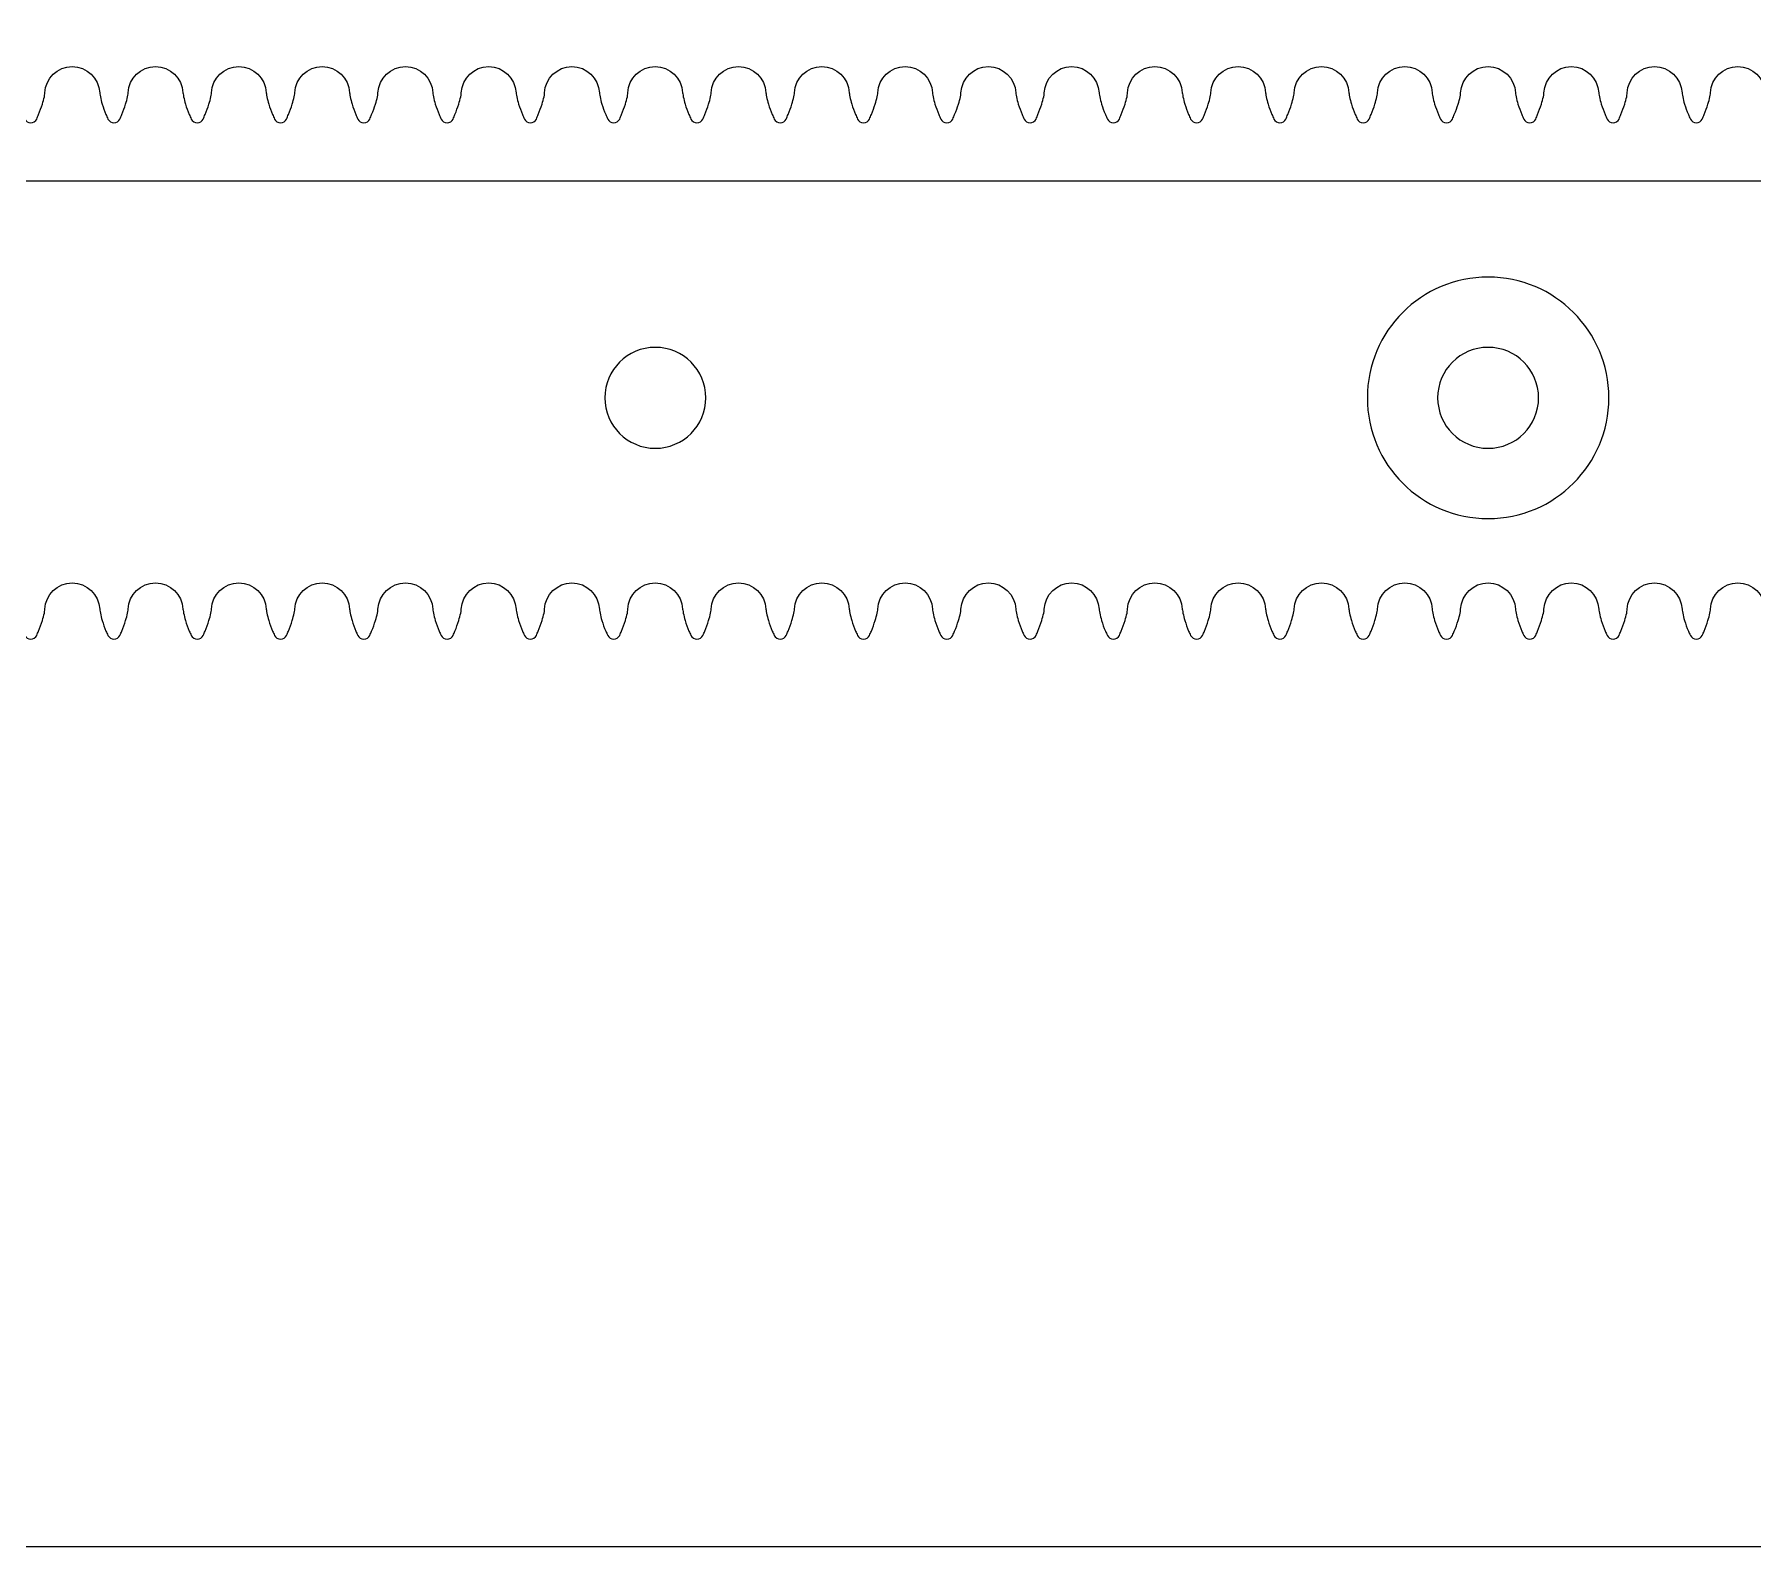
# Model space of a CAD drawing. Extents: x 283 to 2739, y 1003 to 5796.
# Drawn here: x 624.7 to 727.9, y 1003.3 to 1094.1 of the extents above; entities that cross this region are included whole.
import ezdxf

# ---------------------------------------------------------------- set-up
doc = ezdxf.new("R2010")
doc.units = 0
for name, color, linetype in [('4MM-2-2MM_POCKET', 1, 'CONTINUOUS'), ('4MM-3-CUTOUT', 7, 'CONTINUOUS'), ('4MM-4-0_4MM_CHAMFER', 8, 'CONTINUOUS'), ('SHEET_REF', 250, 'CONTINUOUS')]:
    doc.layers.add(name, color=color, linetype=linetype)

msp = doc.modelspace()

# ---------------------------------------------------------------- linework, layer by layer
at = {"layer": '4MM-2-2MM_POCKET', "extrusion": (0, 0, -1)}
msp.add_circle((-712.01, 1072.23), 7.25, dxfattribs=at)
at = {"layer": '4MM-3-CUTOUT'}
for points in [[(624.15, 1088.97, 0.646049), (624.87, 1088.97, 0.006676), (624.98, 1089.24, 0.025225), (625.21, 1089.87, 0.019019), (625.33, 1090.31, 0.025376), (625.36, 1090.49), (625.36, 1090.54, -0.957297), (628.65, 1090.54), (628.66, 1090.49, 0.01918), (628.69, 1090.31, 0.025116), (628.8, 1089.87, 0.023491), (629.03, 1089.24, 0.007108), (629.15, 1088.97, 0.646049), (629.87, 1088.97, 0.006676), (629.98, 1089.24, 0.025225), (630.21, 1089.87, 0.019019), (630.33, 1090.31, 0.025376), (630.36, 1090.49), (630.36, 1090.54, -0.957297), (633.65, 1090.54), (633.66, 1090.49, 0.01918), (633.69, 1090.31, 0.025116), (633.8, 1089.87, 0.023491), (634.03, 1089.24, 0.007108), (634.15, 1088.97, 0.646049), (634.87, 1088.97, 0.006676), (634.98, 1089.24, 0.025225), (635.21, 1089.87, 0.019019), (635.33, 1090.31, 0.025376), (635.36, 1090.49), (635.36, 1090.54, -0.957297), (638.65, 1090.54), (638.66, 1090.49, 0.01918), (638.69, 1090.31, 0.025116), (638.8, 1089.87, 0.023491), (639.03, 1089.24, 0.007108), (639.15, 1088.97, 0.646049), (639.87, 1088.97, 0.006676), (639.98, 1089.24, 0.025225), (640.21, 1089.87, 0.019019), (640.33, 1090.31, 0.025376), (640.36, 1090.49), (640.36, 1090.54, -0.957297), (643.65, 1090.54), (643.66, 1090.49, 0.01918), (643.69, 1090.31, 0.025116), (643.8, 1089.87, 0.023491), (644.03, 1089.24, 0.007108), (644.15, 1088.97, 0.646049), (644.87, 1088.97, 0.006676), (644.98, 1089.24, 0.025225), (645.21, 1089.87, 0.019019), (645.33, 1090.31, 0.025376), (645.36, 1090.49), (645.36, 1090.54, -0.957297), (648.65, 1090.54), (648.66, 1090.49, 0.01918), (648.69, 1090.31, 0.025116), (648.8, 1089.87, 0.023491), (649.03, 1089.24, 0.007108), (649.15, 1088.97, 0.646049), (649.87, 1088.97, 0.006676), (649.98, 1089.24, 0.025225), (650.21, 1089.87, 0.019019), (650.33, 1090.31, 0.025376), (650.36, 1090.49), (650.36, 1090.54, -0.957297), (653.65, 1090.54), (653.66, 1090.49, 0.01918), (653.69, 1090.31, 0.025116), (653.8, 1089.87, 0.023491), (654.03, 1089.24, 0.007108), (654.15, 1088.97, 0.646049), (654.87, 1088.97, 0.006676), (654.98, 1089.24, 0.025225), (655.21, 1089.87, 0.019019), (655.33, 1090.31, 0.025376), (655.36, 1090.49), (655.36, 1090.54, -0.957297), (658.65, 1090.54), (658.66, 1090.49, 0.01918), (658.69, 1090.31, 0.025116), (658.8, 1089.87, 0.023491), (659.03, 1089.24, 0.007108), (659.15, 1088.97, 0.646049), (659.87, 1088.97, 0.006676), (659.98, 1089.24, 0.025225), (660.21, 1089.87, 0.019019), (660.33, 1090.31, 0.025376), (660.36, 1090.49), (660.36, 1090.54, -0.957297), (663.65, 1090.54), (663.66, 1090.49, 0.01918), (663.69, 1090.31, 0.025116), (663.8, 1089.87, 0.023491), (664.03, 1089.24, 0.007108), (664.15, 1088.97, 0.646049), (664.87, 1088.97, 0.006676), (664.98, 1089.24, 0.025225), (665.21, 1089.87, 0.019019), (665.33, 1090.31, 0.025376), (665.36, 1090.49), (665.36, 1090.54, -0.957297), (668.65, 1090.54), (668.66, 1090.49, 0.01918), (668.69, 1090.31, 0.025116), (668.8, 1089.87, 0.023491), (669.03, 1089.24, 0.007108), (669.15, 1088.97, 0.646049), (669.87, 1088.97, 0.006676), (669.98, 1089.24, 0.025225), (670.21, 1089.87, 0.019019), (670.33, 1090.31, 0.025376), (670.36, 1090.49), (670.36, 1090.54, -0.957297), (673.65, 1090.54), (673.66, 1090.49, 0.01918), (673.69, 1090.31, 0.025116), (673.8, 1089.87, 0.023491), (674.03, 1089.24, 0.007108), (674.15, 1088.97, 0.646049), (674.87, 1088.97, 0.006676), (674.98, 1089.24, 0.025225), (675.21, 1089.87, 0.019019), (675.33, 1090.31, 0.025376), (675.36, 1090.49), (675.36, 1090.54, -0.957297), (678.65, 1090.54), (678.66, 1090.49, 0.01918), (678.69, 1090.31, 0.025116), (678.8, 1089.87, 0.023491), (679.03, 1089.24, 0.007108), (679.15, 1088.97, 0.646049), (679.87, 1088.97, 0.006676), (679.98, 1089.24, 0.025225), (680.21, 1089.87, 0.019019), (680.33, 1090.31, 0.025376), (680.36, 1090.49), (680.36, 1090.54, -0.957297), (683.65, 1090.54), (683.66, 1090.49, 0.01918), (683.69, 1090.31, 0.025116), (683.8, 1089.87, 0.023491), (684.03, 1089.24, 0.007108), (684.15, 1088.97, 0.646049), (684.87, 1088.97, 0.006676), (684.98, 1089.24, 0.025225), (685.21, 1089.87, 0.019019), (685.33, 1090.31, 0.025376), (685.36, 1090.49), (685.36, 1090.54, -0.957297), (688.65, 1090.54), (688.66, 1090.49, 0.01918), (688.69, 1090.31, 0.025116), (688.8, 1089.87, 0.023491), (689.03, 1089.24, 0.007108), (689.15, 1088.97, 0.646049), (689.87, 1088.97, 0.006676), (689.98, 1089.24, 0.025225), (690.21, 1089.87, 0.019019), (690.33, 1090.31, 0.025376), (690.36, 1090.49), (690.36, 1090.54, -0.957297), (693.65, 1090.54), (693.66, 1090.49, 0.01918), (693.69, 1090.31, 0.025116), (693.8, 1089.87, 0.023491), (694.03, 1089.24, 0.007108), (694.15, 1088.97, 0.646049), (694.87, 1088.97, 0.006676), (694.98, 1089.24, 0.025225), (695.21, 1089.87, 0.019019), (695.33, 1090.31, 0.025376), (695.36, 1090.49), (695.36, 1090.54, -0.957297), (698.65, 1090.54), (698.66, 1090.49, 0.01918), (698.69, 1090.31, 0.025116), (698.8, 1089.87, 0.023491), (699.03, 1089.24, 0.007108), (699.15, 1088.97, 0.646049), (699.87, 1088.97, 0.006676), (699.98, 1089.24, 0.025225), (700.21, 1089.87, 0.019019), (700.33, 1090.31, 0.025376), (700.36, 1090.49), (700.36, 1090.54, -0.957297), (703.65, 1090.54), (703.66, 1090.49, 0.01918), (703.69, 1090.31, 0.025116), (703.8, 1089.87, 0.023491), (704.03, 1089.24, 0.007108), (704.15, 1088.97, 0.646049), (704.87, 1088.97, 0.006676), (704.98, 1089.24, 0.025225), (705.21, 1089.87, 0.019019), (705.33, 1090.31, 0.025376), (705.36, 1090.49), (705.36, 1090.54, -0.957297), (708.65, 1090.54), (708.66, 1090.49, 0.01918), (708.69, 1090.31, 0.025116), (708.8, 1089.87, 0.023491), (709.03, 1089.24, 0.007108), (709.15, 1088.97, 0.646049), (709.87, 1088.97, 0.006676), (709.98, 1089.24, 0.025225), (710.21, 1089.87, 0.019019), (710.33, 1090.31, 0.025376), (710.36, 1090.49), (710.36, 1090.54, -0.957297), (713.65, 1090.54), (713.66, 1090.49, 0.01918), (713.69, 1090.31, 0.025116), (713.8, 1089.87, 0.023491), (714.03, 1089.24, 0.007108), (714.15, 1088.97, 0.646049), (714.87, 1088.97, 0.006676), (714.98, 1089.24, 0.025225), (715.21, 1089.87, 0.019019), (715.33, 1090.31, 0.025376), (715.36, 1090.49), (715.36, 1090.54, -0.957297), (718.65, 1090.54), (718.66, 1090.49, 0.01918), (718.69, 1090.31, 0.025116), (718.8, 1089.87, 0.023491), (719.03, 1089.24, 0.007108), (719.15, 1088.97, 0.646049), (719.87, 1088.97, 0.006676), (719.98, 1089.24, 0.025225), (720.21, 1089.87, 0.019019), (720.33, 1090.31, 0.025376), (720.36, 1090.49), (720.36, 1090.54, -0.957297), (723.65, 1090.54), (723.66, 1090.49, 0.01918), (723.69, 1090.31, 0.025116), (723.8, 1089.87, 0.023491), (724.03, 1089.24, 0.007108), (724.15, 1088.97, 0.646049), (724.87, 1088.97, 0.006676), (724.98, 1089.24, 0.025225), (725.21, 1089.87, 0.019019), (725.33, 1090.31, 0.025376), (725.36, 1090.49), (725.36, 1090.54, -0.957297), (728.65, 1090.54)], [(1011.01, 1085.23), (313.01, 1085.23, 0.414214)], [(624.15, 1057.97, 0.646049), (624.87, 1057.97, 0.006676), (624.98, 1058.23, 0.025225), (625.21, 1058.87, 0.019019), (625.33, 1059.31, 0.025376), (625.36, 1059.49), (625.36, 1059.54, -0.957297), (628.65, 1059.54), (628.66, 1059.49, 0.01918), (628.69, 1059.31, 0.025116), (628.8, 1058.87, 0.023491), (629.03, 1058.23, 0.007108), (629.15, 1057.97, 0.646049), (629.87, 1057.97, 0.006676), (629.98, 1058.23, 0.025225), (630.21, 1058.87, 0.019019), (630.33, 1059.31, 0.025376), (630.36, 1059.49), (630.36, 1059.54, -0.957297), (633.65, 1059.54), (633.66, 1059.49, 0.01918), (633.69, 1059.31, 0.025116), (633.8, 1058.87, 0.023491), (634.03, 1058.23, 0.007108), (634.15, 1057.97, 0.646049), (634.87, 1057.97, 0.006676), (634.98, 1058.23, 0.025225), (635.21, 1058.87, 0.019019), (635.33, 1059.31, 0.025376), (635.36, 1059.49), (635.36, 1059.54, -0.957297), (638.65, 1059.54), (638.66, 1059.49, 0.01918), (638.69, 1059.31, 0.025116), (638.8, 1058.87, 0.023491), (639.03, 1058.23, 0.007108), (639.15, 1057.97, 0.646049), (639.87, 1057.97, 0.006676), (639.98, 1058.23, 0.025225), (640.21, 1058.87, 0.019019), (640.33, 1059.31, 0.025376), (640.36, 1059.49), (640.36, 1059.54, -0.957297), (643.65, 1059.54), (643.66, 1059.49, 0.01918), (643.69, 1059.31, 0.025116), (643.8, 1058.87, 0.023491), (644.03, 1058.23, 0.007108), (644.15, 1057.97, 0.646049), (644.87, 1057.97, 0.006676), (644.98, 1058.23, 0.025225), (645.21, 1058.87, 0.019019), (645.33, 1059.31, 0.025376), (645.36, 1059.49), (645.36, 1059.54, -0.957297), (648.65, 1059.54), (648.66, 1059.49, 0.01918), (648.69, 1059.31, 0.025116), (648.8, 1058.87, 0.023491), (649.03, 1058.23, 0.007108), (649.15, 1057.97, 0.646049), (649.87, 1057.97, 0.006676), (649.98, 1058.23, 0.025225), (650.21, 1058.87, 0.019019), (650.33, 1059.31, 0.025376), (650.36, 1059.49), (650.36, 1059.54, -0.957297), (653.65, 1059.54), (653.66, 1059.49, 0.01918), (653.69, 1059.31, 0.025116), (653.8, 1058.87, 0.023491), (654.03, 1058.23, 0.007108), (654.15, 1057.97, 0.646049), (654.87, 1057.97, 0.006676), (654.98, 1058.23, 0.025225), (655.21, 1058.87, 0.019019), (655.33, 1059.31, 0.025376), (655.36, 1059.49), (655.36, 1059.54, -0.957297), (658.65, 1059.54), (658.66, 1059.49, 0.01918), (658.69, 1059.31, 0.025116), (658.8, 1058.87, 0.023491), (659.03, 1058.23, 0.007108), (659.15, 1057.97, 0.646049), (659.87, 1057.97, 0.006676), (659.98, 1058.23, 0.025225), (660.21, 1058.87, 0.019019), (660.33, 1059.31, 0.025376), (660.36, 1059.49), (660.36, 1059.54, -0.957297), (663.65, 1059.54), (663.66, 1059.49, 0.01918), (663.69, 1059.31, 0.025116), (663.8, 1058.87, 0.023491), (664.03, 1058.23, 0.007108), (664.15, 1057.97, 0.646049), (664.87, 1057.97, 0.006676), (664.98, 1058.23, 0.025225), (665.21, 1058.87, 0.019019), (665.33, 1059.31, 0.025376), (665.36, 1059.49), (665.36, 1059.54, -0.957297), (668.65, 1059.54), (668.66, 1059.49, 0.01918), (668.69, 1059.31, 0.025116), (668.8, 1058.87, 0.023491), (669.03, 1058.23, 0.007108), (669.15, 1057.97, 0.646049), (669.87, 1057.97, 0.006676), (669.98, 1058.23, 0.025225), (670.21, 1058.87, 0.019019), (670.33, 1059.31, 0.025376), (670.36, 1059.49), (670.36, 1059.54, -0.957297), (673.65, 1059.54), (673.66, 1059.49, 0.01918), (673.69, 1059.31, 0.025116), (673.8, 1058.87, 0.023491), (674.03, 1058.23, 0.007108), (674.15, 1057.97, 0.646049), (674.87, 1057.97, 0.006676), (674.98, 1058.23, 0.025225), (675.21, 1058.87, 0.019019), (675.33, 1059.31, 0.025376), (675.36, 1059.49), (675.36, 1059.54, -0.957297), (678.65, 1059.54), (678.66, 1059.49, 0.01918), (678.69, 1059.31, 0.025116), (678.8, 1058.87, 0.023491), (679.03, 1058.23, 0.007108), (679.15, 1057.97, 0.646049), (679.87, 1057.97, 0.006676), (679.98, 1058.23, 0.025225), (680.21, 1058.87, 0.019019), (680.33, 1059.31, 0.025376), (680.36, 1059.49), (680.36, 1059.54, -0.957297), (683.65, 1059.54), (683.66, 1059.49, 0.01918), (683.69, 1059.31, 0.025116), (683.8, 1058.87, 0.023491), (684.03, 1058.23, 0.007108), (684.15, 1057.97, 0.646049), (684.87, 1057.97, 0.006676), (684.98, 1058.23, 0.025225), (685.21, 1058.87, 0.019019), (685.33, 1059.31, 0.025376), (685.36, 1059.49), (685.36, 1059.54, -0.957297), (688.65, 1059.54), (688.66, 1059.49, 0.01918), (688.69, 1059.31, 0.025116), (688.8, 1058.87, 0.023491), (689.03, 1058.23, 0.007108), (689.15, 1057.97, 0.646049), (689.87, 1057.97, 0.006676), (689.98, 1058.23, 0.025225), (690.21, 1058.87, 0.019019), (690.33, 1059.31, 0.025376), (690.36, 1059.49), (690.36, 1059.54, -0.957297), (693.65, 1059.54), (693.66, 1059.49, 0.01918), (693.69, 1059.31, 0.025116), (693.8, 1058.87, 0.023491), (694.03, 1058.23, 0.007108), (694.15, 1057.97, 0.646049), (694.87, 1057.97, 0.006676), (694.98, 1058.23, 0.025225), (695.21, 1058.87, 0.019019), (695.33, 1059.31, 0.025376), (695.36, 1059.49), (695.36, 1059.54, -0.957297), (698.65, 1059.54), (698.66, 1059.49, 0.01918), (698.69, 1059.31, 0.025116), (698.8, 1058.87, 0.023491), (699.03, 1058.23, 0.007108), (699.15, 1057.97, 0.646049), (699.87, 1057.97, 0.006676), (699.98, 1058.23, 0.025225), (700.21, 1058.87, 0.019019), (700.33, 1059.31, 0.025376), (700.36, 1059.49), (700.36, 1059.54, -0.957297), (703.65, 1059.54), (703.66, 1059.49, 0.01918), (703.69, 1059.31, 0.025116), (703.8, 1058.87, 0.023491), (704.03, 1058.23, 0.007108), (704.15, 1057.97, 0.646049), (704.87, 1057.97, 0.006676), (704.98, 1058.23, 0.025225), (705.21, 1058.87, 0.019019), (705.33, 1059.31, 0.025376), (705.36, 1059.49), (705.36, 1059.54, -0.957297), (708.65, 1059.54), (708.66, 1059.49, 0.01918), (708.69, 1059.31, 0.025116), (708.8, 1058.87, 0.023491), (709.03, 1058.23, 0.007108), (709.15, 1057.97, 0.646049), (709.87, 1057.97, 0.006676), (709.98, 1058.23, 0.025225), (710.21, 1058.87, 0.019019), (710.33, 1059.31, 0.025376), (710.36, 1059.49), (710.36, 1059.54, -0.957297), (713.65, 1059.54), (713.66, 1059.49, 0.01918), (713.69, 1059.31, 0.025116), (713.8, 1058.87, 0.023491), (714.03, 1058.23, 0.007108), (714.15, 1057.97, 0.646049), (714.87, 1057.97, 0.006676), (714.98, 1058.23, 0.025225), (715.21, 1058.87, 0.019019), (715.33, 1059.31, 0.025376), (715.36, 1059.49), (715.36, 1059.54, -0.957297), (718.65, 1059.54), (718.66, 1059.49, 0.01918), (718.69, 1059.31, 0.025116), (718.8, 1058.87, 0.023491), (719.03, 1058.23, 0.007108), (719.15, 1057.97, 0.646049), (719.87, 1057.97, 0.006676), (719.98, 1058.23, 0.025225), (720.21, 1058.87, 0.019019), (720.33, 1059.31, 0.025376), (720.36, 1059.49), (720.36, 1059.54, -0.957297), (723.65, 1059.54), (723.66, 1059.49, 0.01918), (723.69, 1059.31, 0.025116), (723.8, 1058.87, 0.023491), (724.03, 1058.23, 0.007108), (724.15, 1057.97, 0.646049), (724.87, 1057.97, 0.006676), (724.98, 1058.23, 0.025225), (725.21, 1058.87, 0.019019), (725.33, 1059.31, 0.025376), (725.36, 1059.49), (725.36, 1059.54, -0.957297), (728.65, 1059.54)]]:
    msp.add_lwpolyline(points, format="xyb", dxfattribs=at)
at = {"layer": '4MM-3-CUTOUT', "extrusion": (0, 0, -1)}
for centre in [(-662.01, 1072.23), (-712.01, 1072.23)]:
    msp.add_circle(centre, 3.03, dxfattribs=at)
at = {"layer": '4MM-4-0_4MM_CHAMFER'}
for points in [[(624.15, 1088.97, 0.646049), (624.87, 1088.97, 0.006676), (624.98, 1089.24, 0.025225), (625.21, 1089.87, 0.019019), (625.33, 1090.31, 0.025376), (625.36, 1090.49), (625.36, 1090.54, -0.957297), (628.65, 1090.54), (628.66, 1090.49, 0.01918), (628.69, 1090.31, 0.025116), (628.8, 1089.87, 0.023491), (629.03, 1089.24, 0.007108), (629.15, 1088.97, 0.646049), (629.87, 1088.97, 0.006676), (629.98, 1089.24, 0.025225), (630.21, 1089.87, 0.019019), (630.33, 1090.31, 0.025376), (630.36, 1090.49), (630.36, 1090.54, -0.957297), (633.65, 1090.54), (633.66, 1090.49, 0.01918), (633.69, 1090.31, 0.025116), (633.8, 1089.87, 0.023491), (634.03, 1089.24, 0.007108), (634.15, 1088.97, 0.646049), (634.87, 1088.97, 0.006676), (634.98, 1089.24, 0.025225), (635.21, 1089.87, 0.019019), (635.33, 1090.31, 0.025376), (635.36, 1090.49), (635.36, 1090.54, -0.957297), (638.65, 1090.54), (638.66, 1090.49, 0.01918), (638.69, 1090.31, 0.025116), (638.8, 1089.87, 0.023491), (639.03, 1089.24, 0.007108), (639.15, 1088.97, 0.646049), (639.87, 1088.97, 0.006676), (639.98, 1089.24, 0.025225), (640.21, 1089.87, 0.019019), (640.33, 1090.31, 0.025376), (640.36, 1090.49), (640.36, 1090.54, -0.957297), (643.65, 1090.54), (643.66, 1090.49, 0.01918), (643.69, 1090.31, 0.025116), (643.8, 1089.87, 0.023491), (644.03, 1089.24, 0.007108), (644.15, 1088.97, 0.646049), (644.87, 1088.97, 0.006676), (644.98, 1089.24, 0.025225), (645.21, 1089.87, 0.019019), (645.33, 1090.31, 0.025376), (645.36, 1090.49), (645.36, 1090.54, -0.957297), (648.65, 1090.54), (648.66, 1090.49, 0.01918), (648.69, 1090.31, 0.025116), (648.8, 1089.87, 0.023491), (649.03, 1089.24, 0.007108), (649.15, 1088.97, 0.646049), (649.87, 1088.97, 0.006676), (649.98, 1089.24, 0.025225), (650.21, 1089.87, 0.019019), (650.33, 1090.31, 0.025376), (650.36, 1090.49), (650.36, 1090.54, -0.957297), (653.65, 1090.54), (653.66, 1090.49, 0.01918), (653.69, 1090.31, 0.025116), (653.8, 1089.87, 0.023491), (654.03, 1089.24, 0.007108), (654.15, 1088.97, 0.646049), (654.87, 1088.97, 0.006676), (654.98, 1089.24, 0.025225), (655.21, 1089.87, 0.019019), (655.33, 1090.31, 0.025376), (655.36, 1090.49), (655.36, 1090.54, -0.957297), (658.65, 1090.54), (658.66, 1090.49, 0.01918), (658.69, 1090.31, 0.025116), (658.8, 1089.87, 0.023491), (659.03, 1089.24, 0.007108), (659.15, 1088.97, 0.646049), (659.87, 1088.97, 0.006676), (659.98, 1089.24, 0.025225), (660.21, 1089.87, 0.019019), (660.33, 1090.31, 0.025376), (660.36, 1090.49), (660.36, 1090.54, -0.957297), (663.65, 1090.54), (663.66, 1090.49, 0.01918), (663.69, 1090.31, 0.025116), (663.8, 1089.87, 0.023491), (664.03, 1089.24, 0.007108), (664.15, 1088.97, 0.646049), (664.87, 1088.97, 0.006676), (664.98, 1089.24, 0.025225), (665.21, 1089.87, 0.019019), (665.33, 1090.31, 0.025376), (665.36, 1090.49), (665.36, 1090.54, -0.957297), (668.65, 1090.54), (668.66, 1090.49, 0.01918), (668.69, 1090.31, 0.025116), (668.8, 1089.87, 0.023491), (669.03, 1089.24, 0.007108), (669.15, 1088.97, 0.646049), (669.87, 1088.97, 0.006676), (669.98, 1089.24, 0.025225), (670.21, 1089.87, 0.019019), (670.33, 1090.31, 0.025376), (670.36, 1090.49), (670.36, 1090.54, -0.957297), (673.65, 1090.54), (673.66, 1090.49, 0.01918), (673.69, 1090.31, 0.025116), (673.8, 1089.87, 0.023491), (674.03, 1089.24, 0.007108), (674.15, 1088.97, 0.646049), (674.87, 1088.97, 0.006676), (674.98, 1089.24, 0.025225), (675.21, 1089.87, 0.019019), (675.33, 1090.31, 0.025376), (675.36, 1090.49), (675.36, 1090.54, -0.957297), (678.65, 1090.54), (678.66, 1090.49, 0.01918), (678.69, 1090.31, 0.025116), (678.8, 1089.87, 0.023491), (679.03, 1089.24, 0.007108), (679.15, 1088.97, 0.646049), (679.87, 1088.97, 0.006676), (679.98, 1089.24, 0.025225), (680.21, 1089.87, 0.019019), (680.33, 1090.31, 0.025376), (680.36, 1090.49), (680.36, 1090.54, -0.957297), (683.65, 1090.54), (683.66, 1090.49, 0.01918), (683.69, 1090.31, 0.025116), (683.8, 1089.87, 0.023491), (684.03, 1089.24, 0.007108), (684.15, 1088.97, 0.646049), (684.87, 1088.97, 0.006676), (684.98, 1089.24, 0.025225), (685.21, 1089.87, 0.019019), (685.33, 1090.31, 0.025376), (685.36, 1090.49), (685.36, 1090.54, -0.957297), (688.65, 1090.54), (688.66, 1090.49, 0.01918), (688.69, 1090.31, 0.025116), (688.8, 1089.87, 0.023491), (689.03, 1089.24, 0.007108), (689.15, 1088.97, 0.646049), (689.87, 1088.97, 0.006676), (689.98, 1089.24, 0.025225), (690.21, 1089.87, 0.019019), (690.33, 1090.31, 0.025376), (690.36, 1090.49), (690.36, 1090.54, -0.957297), (693.65, 1090.54), (693.66, 1090.49, 0.01918), (693.69, 1090.31, 0.025116), (693.8, 1089.87, 0.023491), (694.03, 1089.24, 0.007108), (694.15, 1088.97, 0.646049), (694.87, 1088.97, 0.006676), (694.98, 1089.24, 0.025225), (695.21, 1089.87, 0.019019), (695.33, 1090.31, 0.025376), (695.36, 1090.49), (695.36, 1090.54, -0.957297), (698.65, 1090.54), (698.66, 1090.49, 0.01918), (698.69, 1090.31, 0.025116), (698.8, 1089.87, 0.023491), (699.03, 1089.24, 0.007108), (699.15, 1088.97, 0.646049), (699.87, 1088.97, 0.006676), (699.98, 1089.24, 0.025225), (700.21, 1089.87, 0.019019), (700.33, 1090.31, 0.025376), (700.36, 1090.49), (700.36, 1090.54, -0.957297), (703.65, 1090.54), (703.66, 1090.49, 0.01918), (703.69, 1090.31, 0.025116), (703.8, 1089.87, 0.023491), (704.03, 1089.24, 0.007108), (704.15, 1088.97, 0.646049), (704.87, 1088.97, 0.006676), (704.98, 1089.24, 0.025225), (705.21, 1089.87, 0.019019), (705.33, 1090.31, 0.025376), (705.36, 1090.49), (705.36, 1090.54, -0.957297), (708.65, 1090.54), (708.66, 1090.49, 0.01918), (708.69, 1090.31, 0.025116), (708.8, 1089.87, 0.023491), (709.03, 1089.24, 0.007108), (709.15, 1088.97, 0.646049), (709.87, 1088.97, 0.006676), (709.98, 1089.24, 0.025225), (710.21, 1089.87, 0.019019), (710.33, 1090.31, 0.025376), (710.36, 1090.49), (710.36, 1090.54, -0.957297), (713.65, 1090.54), (713.66, 1090.49, 0.01918), (713.69, 1090.31, 0.025116), (713.8, 1089.87, 0.023491), (714.03, 1089.24, 0.007108), (714.15, 1088.97, 0.646049), (714.87, 1088.97, 0.006676), (714.98, 1089.24, 0.025225), (715.21, 1089.87, 0.019019), (715.33, 1090.31, 0.025376), (715.36, 1090.49), (715.36, 1090.54, -0.957297), (718.65, 1090.54), (718.66, 1090.49, 0.01918), (718.69, 1090.31, 0.025116), (718.8, 1089.87, 0.023491), (719.03, 1089.24, 0.007108), (719.15, 1088.97, 0.646049), (719.87, 1088.97, 0.006676), (719.98, 1089.24, 0.025225), (720.21, 1089.87, 0.019019), (720.33, 1090.31, 0.025376), (720.36, 1090.49), (720.36, 1090.54, -0.957297), (723.65, 1090.54), (723.66, 1090.49, 0.01918), (723.69, 1090.31, 0.025116), (723.8, 1089.87, 0.023491), (724.03, 1089.24, 0.007108), (724.15, 1088.97, 0.646049), (724.87, 1088.97, 0.006676), (724.98, 1089.24, 0.025225), (725.21, 1089.87, 0.019019), (725.33, 1090.31, 0.025376), (725.36, 1090.49), (725.36, 1090.54, -0.957297), (728.65, 1090.54)], [(1011.01, 1085.23), (313.01, 1085.23, 0.414214)], [(624.15, 1057.97, 0.646049), (624.87, 1057.97, 0.006676), (624.98, 1058.23, 0.025225), (625.21, 1058.87, 0.019019), (625.33, 1059.31, 0.025376), (625.36, 1059.49), (625.36, 1059.54, -0.957297), (628.65, 1059.54), (628.66, 1059.49, 0.01918), (628.69, 1059.31, 0.025116), (628.8, 1058.87, 0.023491), (629.03, 1058.23, 0.007108), (629.15, 1057.97, 0.646049), (629.87, 1057.97, 0.006676), (629.98, 1058.23, 0.025225), (630.21, 1058.87, 0.019019), (630.33, 1059.31, 0.025376), (630.36, 1059.49), (630.36, 1059.54, -0.957297), (633.65, 1059.54), (633.66, 1059.49, 0.01918), (633.69, 1059.31, 0.025116), (633.8, 1058.87, 0.023491), (634.03, 1058.23, 0.007108), (634.15, 1057.97, 0.646049), (634.87, 1057.97, 0.006676), (634.98, 1058.23, 0.025225), (635.21, 1058.87, 0.019019), (635.33, 1059.31, 0.025376), (635.36, 1059.49), (635.36, 1059.54, -0.957297), (638.65, 1059.54), (638.66, 1059.49, 0.01918), (638.69, 1059.31, 0.025116), (638.8, 1058.87, 0.023491), (639.03, 1058.23, 0.007108), (639.15, 1057.97, 0.646049), (639.87, 1057.97, 0.006676), (639.98, 1058.23, 0.025225), (640.21, 1058.87, 0.019019), (640.33, 1059.31, 0.025376), (640.36, 1059.49), (640.36, 1059.54, -0.957297), (643.65, 1059.54), (643.66, 1059.49, 0.01918), (643.69, 1059.31, 0.025116), (643.8, 1058.87, 0.023491), (644.03, 1058.23, 0.007108), (644.15, 1057.97, 0.646049), (644.87, 1057.97, 0.006676), (644.98, 1058.23, 0.025225), (645.21, 1058.87, 0.019019), (645.33, 1059.31, 0.025376), (645.36, 1059.49), (645.36, 1059.54, -0.957297), (648.65, 1059.54), (648.66, 1059.49, 0.01918), (648.69, 1059.31, 0.025116), (648.8, 1058.87, 0.023491), (649.03, 1058.23, 0.007108), (649.15, 1057.97, 0.646049), (649.87, 1057.97, 0.006676), (649.98, 1058.23, 0.025225), (650.21, 1058.87, 0.019019), (650.33, 1059.31, 0.025376), (650.36, 1059.49), (650.36, 1059.54, -0.957297), (653.65, 1059.54), (653.66, 1059.49, 0.01918), (653.69, 1059.31, 0.025116), (653.8, 1058.87, 0.023491), (654.03, 1058.23, 0.007108), (654.15, 1057.97, 0.646049), (654.87, 1057.97, 0.006676), (654.98, 1058.23, 0.025225), (655.21, 1058.87, 0.019019), (655.33, 1059.31, 0.025376), (655.36, 1059.49), (655.36, 1059.54, -0.957297), (658.65, 1059.54), (658.66, 1059.49, 0.01918), (658.69, 1059.31, 0.025116), (658.8, 1058.87, 0.023491), (659.03, 1058.23, 0.007108), (659.15, 1057.97, 0.646049), (659.87, 1057.97, 0.006676), (659.98, 1058.23, 0.025225), (660.21, 1058.87, 0.019019), (660.33, 1059.31, 0.025376), (660.36, 1059.49), (660.36, 1059.54, -0.957297), (663.65, 1059.54), (663.66, 1059.49, 0.01918), (663.69, 1059.31, 0.025116), (663.8, 1058.87, 0.023491), (664.03, 1058.23, 0.007108), (664.15, 1057.97, 0.646049), (664.87, 1057.97, 0.006676), (664.98, 1058.23, 0.025225), (665.21, 1058.87, 0.019019), (665.33, 1059.31, 0.025376), (665.36, 1059.49), (665.36, 1059.54, -0.957297), (668.65, 1059.54), (668.66, 1059.49, 0.01918), (668.69, 1059.31, 0.025116), (668.8, 1058.87, 0.023491), (669.03, 1058.23, 0.007108), (669.15, 1057.97, 0.646049), (669.87, 1057.97, 0.006676), (669.98, 1058.23, 0.025225), (670.21, 1058.87, 0.019019), (670.33, 1059.31, 0.025376), (670.36, 1059.49), (670.36, 1059.54, -0.957297), (673.65, 1059.54), (673.66, 1059.49, 0.01918), (673.69, 1059.31, 0.025116), (673.8, 1058.87, 0.023491), (674.03, 1058.23, 0.007108), (674.15, 1057.97, 0.646049), (674.87, 1057.97, 0.006676), (674.98, 1058.23, 0.025225), (675.21, 1058.87, 0.019019), (675.33, 1059.31, 0.025376), (675.36, 1059.49), (675.36, 1059.54, -0.957297), (678.65, 1059.54), (678.66, 1059.49, 0.01918), (678.69, 1059.31, 0.025116), (678.8, 1058.87, 0.023491), (679.03, 1058.23, 0.007108), (679.15, 1057.97, 0.646049), (679.87, 1057.97, 0.006676), (679.98, 1058.23, 0.025225), (680.21, 1058.87, 0.019019), (680.33, 1059.31, 0.025376), (680.36, 1059.49), (680.36, 1059.54, -0.957297), (683.65, 1059.54), (683.66, 1059.49, 0.01918), (683.69, 1059.31, 0.025116), (683.8, 1058.87, 0.023491), (684.03, 1058.23, 0.007108), (684.15, 1057.97, 0.646049), (684.87, 1057.97, 0.006676), (684.98, 1058.23, 0.025225), (685.21, 1058.87, 0.019019), (685.33, 1059.31, 0.025376), (685.36, 1059.49), (685.36, 1059.54, -0.957297), (688.65, 1059.54), (688.66, 1059.49, 0.01918), (688.69, 1059.31, 0.025116), (688.8, 1058.87, 0.023491), (689.03, 1058.23, 0.007108), (689.15, 1057.97, 0.646049), (689.87, 1057.97, 0.006676), (689.98, 1058.23, 0.025225), (690.21, 1058.87, 0.019019), (690.33, 1059.31, 0.025376), (690.36, 1059.49), (690.36, 1059.54, -0.957297), (693.65, 1059.54), (693.66, 1059.49, 0.01918), (693.69, 1059.31, 0.025116), (693.8, 1058.87, 0.023491), (694.03, 1058.23, 0.007108), (694.15, 1057.97, 0.646049), (694.87, 1057.97, 0.006676), (694.98, 1058.23, 0.025225), (695.21, 1058.87, 0.019019), (695.33, 1059.31, 0.025376), (695.36, 1059.49), (695.36, 1059.54, -0.957297), (698.65, 1059.54), (698.66, 1059.49, 0.01918), (698.69, 1059.31, 0.025116), (698.8, 1058.87, 0.023491), (699.03, 1058.23, 0.007108), (699.15, 1057.97, 0.646049), (699.87, 1057.97, 0.006676), (699.98, 1058.23, 0.025225), (700.21, 1058.87, 0.019019), (700.33, 1059.31, 0.025376), (700.36, 1059.49), (700.36, 1059.54, -0.957297), (703.65, 1059.54), (703.66, 1059.49, 0.01918), (703.69, 1059.31, 0.025116), (703.8, 1058.87, 0.023491), (704.03, 1058.23, 0.007108), (704.15, 1057.97, 0.646049), (704.87, 1057.97, 0.006676), (704.98, 1058.23, 0.025225), (705.21, 1058.87, 0.019019), (705.33, 1059.31, 0.025376), (705.36, 1059.49), (705.36, 1059.54, -0.957297), (708.65, 1059.54), (708.66, 1059.49, 0.01918), (708.69, 1059.31, 0.025116), (708.8, 1058.87, 0.023491), (709.03, 1058.23, 0.007108), (709.15, 1057.97, 0.646049), (709.87, 1057.97, 0.006676), (709.98, 1058.23, 0.025225), (710.21, 1058.87, 0.019019), (710.33, 1059.31, 0.025376), (710.36, 1059.49), (710.36, 1059.54, -0.957297), (713.65, 1059.54), (713.66, 1059.49, 0.01918), (713.69, 1059.31, 0.025116), (713.8, 1058.87, 0.023491), (714.03, 1058.23, 0.007108), (714.15, 1057.97, 0.646049), (714.87, 1057.97, 0.006676), (714.98, 1058.23, 0.025225), (715.21, 1058.87, 0.019019), (715.33, 1059.31, 0.025376), (715.36, 1059.49), (715.36, 1059.54, -0.957297), (718.65, 1059.54), (718.66, 1059.49, 0.01918), (718.69, 1059.31, 0.025116), (718.8, 1058.87, 0.023491), (719.03, 1058.23, 0.007108), (719.15, 1057.97, 0.646049), (719.87, 1057.97, 0.006676), (719.98, 1058.23, 0.025225), (720.21, 1058.87, 0.019019), (720.33, 1059.31, 0.025376), (720.36, 1059.49), (720.36, 1059.54, -0.957297), (723.65, 1059.54), (723.66, 1059.49, 0.01918), (723.69, 1059.31, 0.025116), (723.8, 1058.87, 0.023491), (724.03, 1058.23, 0.007108), (724.15, 1057.97, 0.646049), (724.87, 1057.97, 0.006676), (724.98, 1058.23, 0.025225), (725.21, 1058.87, 0.019019), (725.33, 1059.31, 0.025376), (725.36, 1059.49), (725.36, 1059.54, -0.957297), (728.65, 1059.54)]]:
    msp.add_lwpolyline(points, format="xyb", dxfattribs=at)
at = {"layer": 'SHEET_REF'}
msp.add_lwpolyline([(292.36, 1003.26), (1092.36, 1003.26), (1092.36, 1203.26), (292.36, 1203.26)], close=True, dxfattribs=at)

doc.saveas('drawing.dxf')
